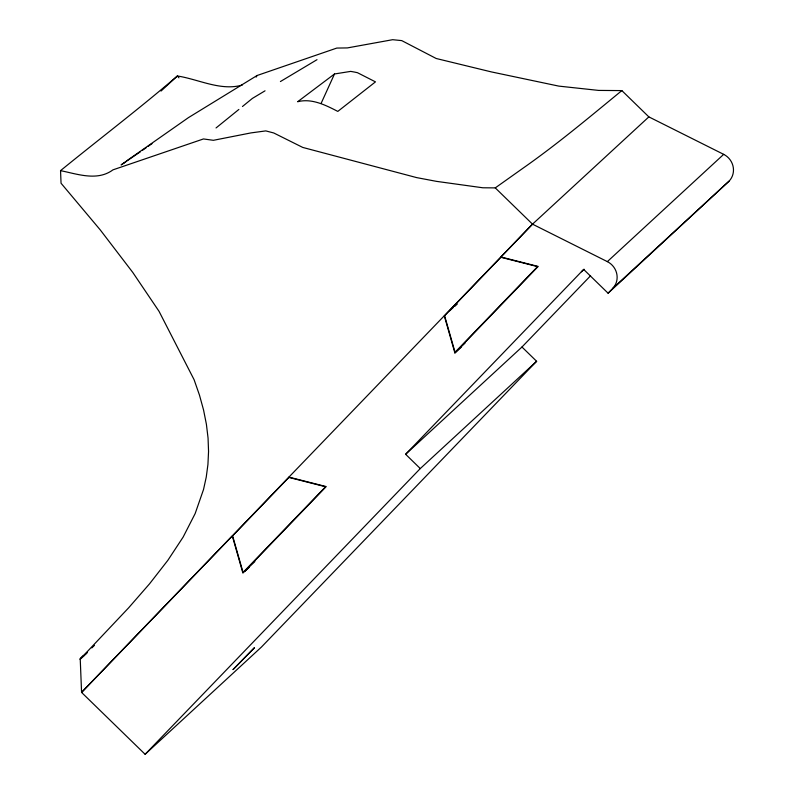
<?xml version="1.0" encoding="UTF-8"?>
<svg xmlns="http://www.w3.org/2000/svg" width="794" height="794" viewBox="0 0 794 794"><rect width="100%" height="100%" fill="white"/><g stroke="black" fill="none" stroke-linecap="round" stroke-linejoin="round"><path stroke-width="1.19" d="M321.183 103.23L334.512 73.971L350.68 71.391L354.481 72.065L357.469 72.701L375.473 81.871L337.797 111.408C325.639 105.136 311.724 98.059 297.641 101.741L334.512 73.971M256.134 77.087L257.097 75.499L336.815 48.067L347.375 47.918L392.663 39.7L401.754 40.613L436.204 58.498L491.228 71.877L558.768 86.109L598.646 90.417L621.851 90.595L648.857 116.887L723.681 154.354A17.061 16.237 47.3 0 1 729.081 181.121L608.095 293.214L583.65 269.414L405.625 454.277L420.284 468.559L536.625 361.29L521.966 347.018L405.625 454.277M83.291 655.814L80.234 659.06L81.574 692.428L145.123 754.3L261.464 647.031L536.625 361.29M87.34 652.499L80.234 659.06L128.658 607.807L149.57 583.789L167.842 560.336L183.146 537.062L195.145 513.589L203.522 489.521L206.242 477.144L207.929 464.49L208.554 451.478L208.058 438.099L206.4 424.274L203.552 409.972L199.473 395.134L194.103 379.721L159.038 311.327L132.757 272.411L100.203 229.843L61.049 183.235L60.543 170.641C99.399 138.95 139.317 108.699 177.38 75.976C198.649 79.291 220.782 91.27 242.259 85.047M648.857 116.887L532.516 224.156L81.574 692.428L232.295 535.92L242.904 573.099L326.215 486.583L288.927 477.115M608.095 293.214L612.74 288.381A17.061 16.237 47.3 0 0 607.35 261.623L532.516 224.156L500.915 256.978L538.213 266.447L454.893 352.963L444.283 315.784M455.051 352.298L537.558 266.615L500.845 257.296L444.6 315.704L455.051 352.298L465.046 343.087M521.966 347.018L590.557 275.786M145.123 754.3L420.284 468.559M86.576 653.204L80.234 659.06L87.36 652.202M91.806 647.914L94.476 645.343M161.023 91.062L177.38 75.976L178.958 77.852M449.741 310.752L453.374 307.397M454.605 306.484L457.324 303.973M80.234 659.06L83.975 655.606M454.893 352.963L461.264 347.097M243.966 571.601L254.874 561.547M244.721 571.422L249.266 567.234M581.397 271.756L584.126 269.235M607.35 261.623L723.681 154.354M612.74 288.381L729.081 181.121M621.851 90.595C589.545 117.085 557.626 143.922 523.385 167.941L495.267 187.89L482.851 187.781L436.492 181.36L416.652 177.608L302.762 147.436L273.732 132.965L265.792 130.901L251.013 132.896L213.388 140.31L203.463 138.95L112.976 169.847C97.305 181.449 77.524 174.065 60.543 170.641M238.865 109.453L216.037 127.953M242.468 106.505L252.393 98.406L265.037 90.814M124.38 162.691L126.365 161.242M142.463 150.314L146.265 147.654M148.16 146.324L151.962 143.664M140.439 151.733L121.105 164.904L124.37 162.701M127.06 160.587L188.456 117.621L257.097 75.499M280.401 81.554L317.005 59.689M495.267 187.89L532.516 224.156M233.079 669.55L254.378 647.765L233.079 669.55M288.857 477.432L232.612 535.841L243.053 572.444L325.57 486.762L288.857 477.432"/></g></svg>
